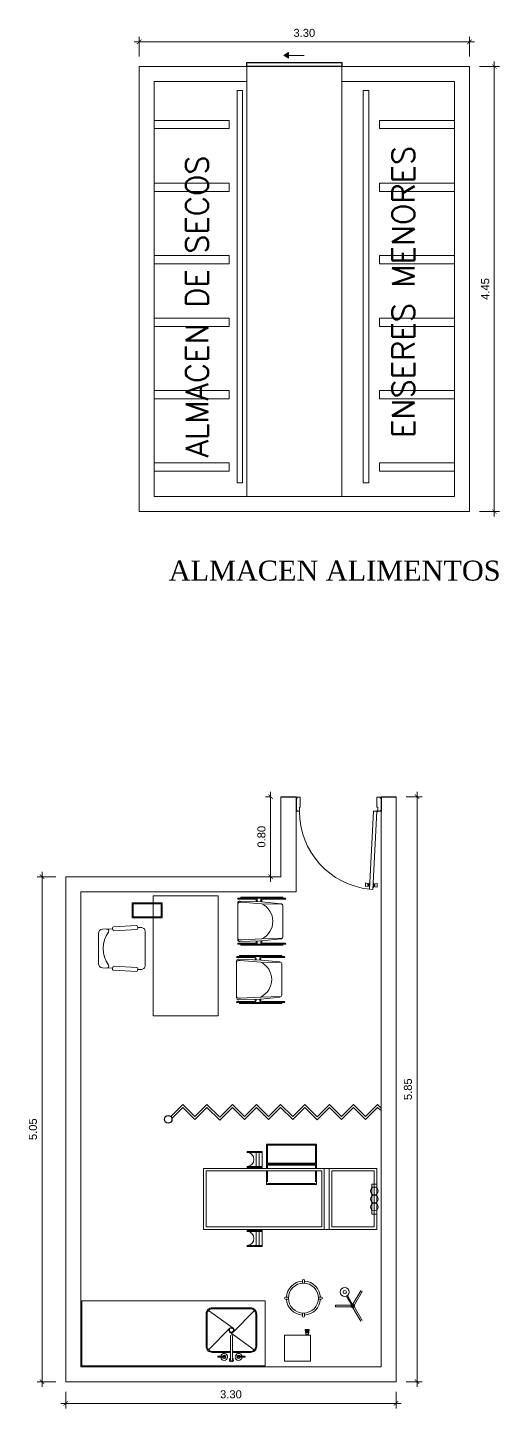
# Model space of a CAD drawing. Header units: metres. Extents: x 250.7 to 272.7, y -162.8 to -110.1.
# Drawn here: x 250.9 to 255.61, y -148.95 to -135.14 of the extents above; entities that cross this region are included whole.
import ezdxf

# ---------------------------------------------------------------- set-up
doc = ezdxf.new("R2010")
doc.units = ezdxf.units.M
doc.header["$MEASUREMENT"] = 0
doc.linetypes.add('HIDDEN', pattern=[0.375, 0.25, -0.125])
for name, color, linetype, lineweight in [('HATCH', 8, 'Continuous', 9), ('MUROS', 2, 'Continuous', 20), ('PROY', 5, 'HIDDEN', 13), ('PUERTAS', 97, 'Continuous', 13), ('TEXT', 7, 'Continuous', 18)]:
    doc.layers.add(name, color=color, linetype=linetype, lineweight=lineweight)
doc.styles.add('TEXTOS', font='romans.shx')
doc.styles.add('UNO', font='arial.ttf')
doc.dimstyles.new('EN 50', dxfattribs={"dimtxt": 0.08, "dimasz": 0.045, "dimexe": 0.05, "dimexo": 0.1, "dimgap": 0.05, "dimtad": 1, "dimlfac": -1, "dimzin": 1, "dimdsep": 46, "dimtxsty": 'UNO', "dimblk": 'ARCHTICK', "dimcen": 0.5, "dimdle": 0.05, "dimclrd": 1, "dimclre": 1, "dimclrt": 7, "dimazin": 0, "dimtm": 1e-09, "dimtfac": 1, "dimtix": 1, "dimtmove": 0, "dimatfit": 0, "dimldrblk": 'ARCHTICK', "dimfxl": 1, "dimtolj": 2, "dimlwd": 13, "dimlwe": 13, "dimarcsym": 0})

# ---------------------------------------------------------------- blocks, each defined once
blk = doc.blocks.new('TARJA')
for p, q in [((-0.014, -0.022), (-0.227, 0.194)), ((0.23, 0.196), (-0.014, 0.018)), ((0.232, -0.198), (0.019, 0.018)), ((0.019, -0.022), (-0.225, -0.2)), ((-0.008, -0.3), (-0.008, -0.06)), ((0.012, -0.3), (0.012, -0.06)), ((-0.134, -0.27), (-0.134, -0.273)), ((-0.134, -0.273), (-0.054, -0.273)), ((-0.127, -0.263), (-0.055, -0.263)), ((0.139, -0.273), (0.058, -0.273)), ((0.132, -0.263), (0.059, -0.263)), ((0.139, -0.27), (0.139, -0.273))]:
    blk.add_line(p, q)
for points in [[(0.012, -0.225), (0.194, -0.225, 0.414214), (0.254, -0.165), (0.254, 0.161, 0.414214), (0.194, 0.221), (-0.19, 0.221, 0.414214), (-0.25, 0.161), (-0.25, -0.165, 0.414214), (-0.19, -0.225), (-0.007, -0.225)], [(0.012, -0.215), (0.194, -0.215, 0.414214), (0.244, -0.165), (0.244, 0.161, 0.414214), (0.194, 0.211), (-0.19, 0.211, 0.414214), (-0.24, 0.161), (-0.24, -0.165, 0.414214), (-0.19, -0.215), (-0.007, -0.215)]]:
    blk.add_lwpolyline(points, format="xyb")
for radius in [0.026, 0.021]:
    blk.add_circle((0.002, -0.002), radius)
for centre, radius, start, end in [((0.002, -0.06), 0.01, 0, 180), ((-0.127, -0.27), 0.00711, 89.9822, 179.9822), ((-0.07, -0.27), 0.0345, 185.2545, 168.7617), ((-0.07, -0.27), 0.0167, 190.9013, 156.3336), ((0.075, -0.27), 0.0345, 11.2383, 354.7455), ((0.075, -0.27), 0.0167, 23.6664, 349.0987), ((0.132, -0.27), 0.00711, 0.0178, 90.0178), ((0.002, -0.3), 0.02, 120, 60), ((0.002, -0.3), 0.01, 180, 0)]:
    blk.add_arc(centre, radius, start, end)
blk = doc.blocks.new('CESTO')
for points in [[(-0.077, 0.159), (0.073, 0.159), (0.073, -0.141), (-0.077, -0.141)], [(-0.067, 0.149), (0.063, 0.149), (0.063, -0.131), (-0.067, -0.131)]]:
    blk.add_lwpolyline(points, close=True)
blk = doc.blocks.new('gkgk')
for p, q in [((-0.037, 0.806), (-0.039, 0.766)), ((-0.015, 0.77), (-0.039, 0.766)), ((-0.013, 0.8), (-0.037, 0.806)), ((-0.035, 0.002), (0.008, 0.83)), ((-0.014, 0.776), (-0.015, 0.77)), ((-0.014, 0.776), (-0.013, 0.794)), ((-0.01, 0.776), (-0.014, 0.776)), ((-0.013, 0.794), (-0.013, 0.8)), ((-0.009, 0.793), (-0.013, 0.794)), ((-0.01, 0.776), (-0.009, 0.793)), ((-0.01, 0.776), (-0.01, 0.773)), ((-0.006, 0.773), (-0.01, 0.773)), ((-0.009, 0.793), (-0.009, 0.796)), ((-0.005, 0.796), (-0.009, 0.796)), ((-0.006, 0.773), (-0.007, 0.77)), ((-0.003, 0.77), (-0.007, 0.77)), ((-0.006, 0.773), (-0.005, 0.796)), ((-0.001, 0.798), (-0.005, 0.799)), ((-0.005, 0.796), (-0.005, 0.799)), ((-0.003, 0.77), (-0.001, 0.798)), ((0.003, 0.758), (-0.003, 0.77)), ((0.006, 0.81), (-0.001, 0.798)), ((0.043, 0.828), (0, 0)), ((0.003, 0.758), (0.006, 0.81)), ((0.005, 0.758), (0.003, 0.758)), ((0.007, 0.81), (0.006, 0.81)), ((0.008, 0.83), (0.043, 0.828)), ((0.04, 0.756), (0.041, 0.756)), ((0.041, 0.756), (0.044, 0.808)), ((0.041, 0.782), (0.041, 0.782)), ((0.041, 0.782), (0.041, 0.782)), ((0.041, 0.756), (0.048, 0.767)), ((0.042, 0.808), (0.044, 0.808)), ((0.044, 0.808), (0.05, 0.796)), ((0.048, 0.767), (0.05, 0.796)), ((0.048, 0.767), (0.052, 0.767)), ((0.05, 0.796), (0.054, 0.796)), ((0.052, 0.77), (0.053, 0.792)), ((0.052, 0.77), (0.056, 0.77)), ((0.052, 0.77), (0.052, 0.767)), ((0.053, 0.792), (0.054, 0.796)), ((0.053, 0.792), (0.057, 0.792)), ((0.056, 0.772), (0.057, 0.79)), ((0.056, 0.772), (0.06, 0.772)), ((0.056, 0.772), (0.056, 0.77)), ((0.057, 0.79), (0.057, 0.792)), ((0.057, 0.79), (0.061, 0.79)), ((0.06, 0.772), (0.061, 0.79)), ((0.06, 0.772), (0.06, 0.766)), ((0.06, 0.766), (0.084, 0.76)), ((0.061, 0.79), (0.062, 0.796)), ((0.062, 0.796), (0.086, 0.799)), ((0.086, 0.799), (0.084, 0.76)), ((-0.07, 0.002), (-0.045, 0.002)), ((-0.07, 0.002), (-0.07, -0.008)), ((-0.045, 0.002), (-0.045, -0.043)), ((-0.035, 0.002), (0, 0)), ((0.785, 0.002), (0.785, -0.043)), ((0.81, 0.002), (0.785, 0.002)), ((0.81, 0.002), (0.81, -0.008)), ((-0.08, -0.008), (-0.08, -0.138)), ((-0.08, -0.008), (-0.07, -0.008)), ((-0.08, -0.138), (-0.07, -0.138)), ((-0.07, -0.138), (-0.07, -0.148)), ((-0.035, -0.043), (-0.045, -0.043)), ((-0.045, -0.073), (-0.045, -0.073)), ((-0.045, -0.073), (-0.045, -0.073)), ((-0.035, -0.043), (-0.035, -0.148)), ((-0.035, -0.148), (-0.035, -0.043)), ((0.775, -0.043), (0.775, -0.148)), ((0.775, -0.148), (0.775, -0.043)), ((0.775, -0.043), (0.785, -0.043)), ((0.785, -0.073), (0.785, -0.073)), ((0.785, -0.073), (0.785, -0.073)), ((0.82, -0.008), (0.81, -0.008)), ((0.82, -0.138), (0.81, -0.138)), ((0.81, -0.138), (0.81, -0.148)), ((0.82, -0.008), (0.82, -0.138)), ((-0.07, -0.148), (-0.035, -0.148)), ((0.81, -0.148), (0.775, -0.148))]:
    blk.add_line(p, q)
at = {"ltscale": 0.25}
blk.add_circle((-0.04, 0.002), 0.005, dxfattribs=at)
blk.add_arc((-0.045, 0.002), 0.83, 360, 83.893)
blk = doc.blocks.new('_ArchTick')
at = {"color": 0, "linetype": 'ByBlock', "const_width": 0.15}
blk.add_lwpolyline([(-0.5, -0.5), (0.5, 0.5)], dxfattribs=at)
blk = doc.blocks.new('*D15')
at = {"color": 1, "lineweight": 13, "transparency": 16777216}
for p, q in [((251.283, -148.784), (251.283, -148.95)), ((254.583, -148.784), (254.583, -148.95)), ((251.233, -148.9), (254.633, -148.9))]:
    blk.add_line(p, q, dxfattribs=at)
at = {"layer": 'Defpoints', "color": 0, "transparency": 16777216}
for p in [(251.283, -148.684), (254.583, -148.684), (254.583, -148.9)]:
    blk.add_point(p, dxfattribs=at)
at = {"color": 1, "lineweight": 13, "transparency": 16777216, "xscale": 0.045, "yscale": 0.045, "zscale": 0.045, "rotation": 180}
blk.add_blockref('_ArchTick', (251.283, -148.9), dxfattribs=at)
at = {"color": 1, "lineweight": 13, "transparency": 16777216, "xscale": 0.045, "yscale": 0.045, "zscale": 0.045}
blk.add_blockref('_ArchTick', (254.583, -148.9), dxfattribs=at)
at = {"color": 7, "transparency": 16777216, "insert": (252.933, -148.81), "char_height": 0.08, "attachment_point": 5, "style": 'UNO'}
blk.add_mtext('\\A2;3.30', dxfattribs=at)
blk = doc.blocks.new('*D16')
at = {"color": 1, "lineweight": 13, "transparency": 16777216}
for p, q in [((251.046, -148.734), (251.046, -143.584)), ((251.183, -143.634), (250.996, -143.634)), ((251.183, -148.684), (250.996, -148.684))]:
    blk.add_line(p, q, dxfattribs=at)
at = {"layer": 'Defpoints', "color": 0, "transparency": 16777216}
for p in [(251.046, -143.634), (251.283, -143.634), (251.283, -148.684)]:
    blk.add_point(p, dxfattribs=at)
at = {"color": 1, "lineweight": 13, "transparency": 16777216, "xscale": 0.045, "yscale": 0.045, "zscale": 0.045}
for p, rotation in [((251.046, -143.634), 90), ((251.046, -148.684), 270)]:
    blk.add_blockref('_ArchTick', p, dxfattribs=dict(at, rotation=rotation))
at = {"color": 7, "transparency": 16777216, "insert": (250.955, -146.159), "char_height": 0.08, "attachment_point": 5, "rotation": 90, "style": 'UNO'}
blk.add_mtext('\\A2;5.05', dxfattribs=at)
blk = doc.blocks.new('*D17')
at = {"color": 1, "lineweight": 13, "transparency": 16777216}
for p, q in [((253.333, -142.834), (253.279, -142.834)), ((253.329, -143.684), (253.329, -142.784)), ((253.333, -143.634), (253.279, -143.634))]:
    blk.add_line(p, q, dxfattribs=at)
at = {"layer": 'Defpoints', "color": 0, "transparency": 16777216}
for p in [(253.329, -142.834), (253.433, -142.834), (253.433, -143.634)]:
    blk.add_point(p, dxfattribs=at)
at = {"color": 1, "lineweight": 13, "transparency": 16777216, "xscale": 0.045, "yscale": 0.045, "zscale": 0.045}
for p, rotation in [((253.329, -142.834), 90), ((253.329, -143.634), 270)]:
    blk.add_blockref('_ArchTick', p, dxfattribs=dict(at, rotation=rotation))
at = {"color": 7, "transparency": 16777216, "insert": (253.238, -143.234), "char_height": 0.08, "attachment_point": 5, "rotation": 90, "style": 'UNO'}
blk.add_mtext('\\A2;0.80', dxfattribs=at)
blk = doc.blocks.new('*D18')
at = {"color": 1, "lineweight": 13, "transparency": 16777216}
for p, q in [((254.683, -142.834), (254.842, -142.834)), ((254.792, -142.784), (254.792, -148.734)), ((254.683, -148.684), (254.842, -148.684))]:
    blk.add_line(p, q, dxfattribs=at)
at = {"layer": 'Defpoints', "color": 0, "transparency": 16777216}
for p in [(254.583, -142.834), (254.583, -148.684), (254.792, -148.684)]:
    blk.add_point(p, dxfattribs=at)
at = {"color": 1, "lineweight": 13, "transparency": 16777216, "xscale": 0.045, "yscale": 0.045, "zscale": 0.045}
for p, rotation in [((254.792, -142.834), 90), ((254.792, -148.684), 270)]:
    blk.add_blockref('_ArchTick', p, dxfattribs=dict(at, rotation=rotation))
at = {"color": 7, "transparency": 16777216, "insert": (254.701, -145.759), "char_height": 0.08, "attachment_point": 5, "rotation": 90, "style": 'UNO'}
blk.add_mtext('\\A2;5.85', dxfattribs=at)
blk = doc.blocks.new('*D40')
at = {"color": 1, "lineweight": 13, "transparency": 16777216}
for p, q in [((251.966, -135.286), (255.366, -135.286)), ((252.016, -135.432), (252.016, -135.236)), ((255.316, -135.432), (255.316, -135.236))]:
    blk.add_line(p, q, dxfattribs=at)
at = {"layer": 'Defpoints', "color": 0, "transparency": 16777216}
for p in [(255.316, -135.286), (252.016, -135.532), (255.316, -135.532)]:
    blk.add_point(p, dxfattribs=at)
at = {"color": 1, "lineweight": 13, "transparency": 16777216, "xscale": 0.045, "yscale": 0.045, "zscale": 0.045, "rotation": 180}
blk.add_blockref('_ArchTick', (252.016, -135.286), dxfattribs=at)
at = {"color": 1, "lineweight": 13, "transparency": 16777216, "xscale": 0.045, "yscale": 0.045, "zscale": 0.045}
blk.add_blockref('_ArchTick', (255.316, -135.286), dxfattribs=at)
at = {"color": 7, "transparency": 16777216, "insert": (253.666, -135.196), "char_height": 0.08, "attachment_point": 5, "style": 'UNO'}
blk.add_mtext('\\A2;3.30', dxfattribs=at)
blk = doc.blocks.new('*D41')
at = {"color": 1, "lineweight": 13, "transparency": 16777216}
for p, q in [((255.416, -135.532), (255.614, -135.532)), ((255.564, -135.482), (255.564, -140.032)), ((255.416, -139.982), (255.614, -139.982))]:
    blk.add_line(p, q, dxfattribs=at)
at = {"layer": 'Defpoints', "color": 0, "transparency": 16777216}
for p in [(255.316, -135.532), (255.316, -139.982), (255.564, -139.982)]:
    blk.add_point(p, dxfattribs=at)
at = {"color": 1, "lineweight": 13, "transparency": 16777216, "xscale": 0.045, "yscale": 0.045, "zscale": 0.045}
for p, rotation in [((255.564, -135.532), 90), ((255.564, -139.982), 270)]:
    blk.add_blockref('_ArchTick', p, dxfattribs=dict(at, rotation=rotation))
at = {"color": 7, "transparency": 16777216, "insert": (255.473, -137.757), "char_height": 0.08, "attachment_point": 5, "rotation": 90, "style": 'UNO'}
blk.add_mtext('\\A2;4.45', dxfattribs=at)

msp = doc.modelspace()

# ---------------------------------------------------------------- hatches: boundary and pattern name
at = {"layer": 'HATCH'}
msp.add_hatch(color=256, dxfattribs=at).paths.add_polyline_path([(253.509, -135.449), (253.509, -135.393), (253.46, -135.421)])

# ---------------------------------------------------------------- linework, layer by layer
for p, q in [((253.091, -135.532), (253.091, -135.492)), ((253.091, -135.492), (254.041, -135.492)), ((254.041, -135.532), (253.091, -135.532)), ((254.041, -135.492), (254.041, -135.532)), ((253.433, -142.834), (253.583, -142.834)), ((253.583, -142.834), (253.583, -142.984)), ((254.433, -142.834), (254.583, -142.834)), ((254.433, -142.834), (254.433, -142.984))]:
    msp.add_line(p, q)
msp.add_circle((252.306, -146.06), 0.038)
for p, q in [((253.509, -135.421), (253.663, -135.421)), ((253.091, -135.682), (253.091, -139.832)), ((254.041, -135.682), (254.041, -139.832)), ((253.013, -143.85), (253.006, -143.85)), ((253.013, -143.86), (253.006, -143.86)), ((253.175, -143.85), (253.013, -143.85)), ((253.175, -143.86), (253.013, -143.86)), ((253.451, -143.84), (253.031, -143.84)), ((253.031, -143.85), (253.031, -143.84)), ((253.254, -143.85), (253.157, -143.85)), ((253.185, -143.883), (253.185, -143.87)), ((253.231, -143.85), (253.195, -143.85)), ((253.195, -143.883), (253.195, -143.87)), ((253.231, -143.85), (253.254, -143.85)), ((253.241, -143.85), (253.231, -143.85)), ((253.231, -143.87), (253.231, -143.884)), ((253.241, -143.85), (253.263, -143.85)), ((253.241, -143.87), (253.241, -143.885)), ((253.241, -143.885), (253.241, -143.87)), ((253.469, -143.85), (253.251, -143.85)), ((253.451, -143.86), (253.251, -143.86)), ((253.251, -143.86), (253.268, -143.86)), ((253.263, -143.85), (253.476, -143.85)), ((253.268, -143.86), (253.451, -143.86)), ((253.451, -143.85), (253.451, -143.84)), ((253.451, -143.86), (253.469, -143.86)), ((253.469, -143.85), (253.476, -143.85)), ((253.469, -143.86), (253.476, -143.86)), ((253.001, -143.905), (253.001, -143.897)), ((253.001, -143.905), (253.001, -143.916)), ((253.001, -144.246), (253.001, -143.91)), ((253.035, -143.89), (253.021, -143.89)), ((253.241, -143.885), (253.023, -143.877)), ((253.035, -143.89), (253.241, -143.905)), ((253.432, -143.904), (253.241, -143.885)), ((253.241, -143.905), (253.446, -143.91)), ((253.451, -144.236), (253.451, -143.924)), ((251.751, -144.144), (251.752, -144.164)), ((251.761, -144.134), (251.991, -144.123)), ((252.001, -144.133), (252.002, -144.153)), ((252.002, -144.143), (252.033, -144.141)), ((251.61, -144.201), (251.61, -144.503)), ((251.651, -144.159), (251.752, -144.154)), ((251.763, -144.174), (251.993, -144.163)), ((252.077, -144.184), (252.077, -144.52)), ((253.001, -144.237), (253.002, -144.237)), ((253.001, -144.255), (253.001, -144.237)), ((253.001, -144.255), (253.001, -144.263)), ((253.031, -144.266), (253.021, -144.266)), ((253.231, -144.275), (253.023, -144.283)), ((253.031, -144.266), (253.041, -144.266)), ((253.041, -144.266), (253.241, -144.255)), ((253.185, -144.277), (253.185, -144.29)), ((253.195, -144.277), (253.195, -144.29)), ((253.231, -144.275), (253.241, -144.275)), ((253.231, -144.275), (253.231, -144.29)), ((253.446, -144.25), (253.241, -144.255)), ((253.241, -144.255), (253.241, -144.255)), ((253.432, -144.256), (253.241, -144.275)), ((253.241, -144.29), (253.241, -144.275)), ((253.241, -144.29), (253.241, -144.275)), ((253.432, -144.256), (253.432, -144.256)), ((253.013, -144.3), (253.006, -144.3)), ((253.013, -144.31), (253.006, -144.31)), ((253.175, -144.3), (253.013, -144.3)), ((253.013, -144.3), (253.175, -144.3)), ((253.013, -144.3), (253.013, -144.3)), ((253.175, -144.31), (253.013, -144.31)), ((253.013, -144.31), (253.013, -144.31)), ((253.031, -144.31), (253.013, -144.31)), ((253.44, -144.422), (253.02, -144.422)), ((253.02, -144.432), (253.02, -144.422)), ((253.031, -144.32), (253.031, -144.31)), ((253.031, -144.32), (253.031, -144.31)), ((253.031, -144.32), (253.031, -144.31)), ((253.031, -144.31), (253.061, -144.31)), ((253.031, -144.32), (253.031, -144.31)), ((253.031, -144.32), (253.031, -144.31)), ((253.451, -144.32), (253.031, -144.32)), ((253.031, -144.32), (253.451, -144.32)), ((253.251, -144.31), (253.175, -144.31)), ((253.195, -144.3), (253.195, -144.3)), ((253.251, -144.3), (253.469, -144.3)), ((253.47, -144.3), (253.251, -144.3)), ((253.251, -144.31), (253.469, -144.31)), ((253.451, -144.31), (253.421, -144.31)), ((253.44, -144.432), (253.44, -144.422)), ((253.451, -144.32), (253.451, -144.31)), ((253.451, -144.32), (253.451, -144.31)), ((253.451, -144.31), (253.469, -144.31)), ((253.451, -144.32), (253.451, -144.31)), ((253.451, -144.32), (253.451, -144.31)), ((253.451, -144.32), (253.451, -144.31)), ((253.469, -144.3), (253.466, -144.3)), ((253.468, -144.31), (253.476, -144.31)), ((253.468, -144.31), (253.469, -144.31)), ((253.47, -144.3), (253.472, -144.3)), ((253.472, -144.3), (253.476, -144.3)), ((251.651, -144.545), (251.752, -144.55)), ((251.751, -144.56), (251.752, -144.54)), ((251.763, -144.53), (251.993, -144.541)), ((252.001, -144.571), (252.002, -144.551)), ((252.002, -144.561), (252.033, -144.562)), ((252.99, -144.487), (252.99, -144.478)), ((252.99, -144.487), (252.99, -144.497)), ((252.99, -144.828), (252.99, -144.492)), ((253.002, -144.432), (252.995, -144.432)), ((253.002, -144.442), (252.995, -144.442)), ((253.164, -144.432), (253.002, -144.432)), ((253.164, -144.442), (253.002, -144.442)), ((253.024, -144.472), (253.01, -144.472)), ((253.23, -144.467), (253.012, -144.458)), ((253.024, -144.472), (253.23, -144.487)), ((253.243, -144.432), (253.146, -144.432)), ((253.174, -144.464), (253.174, -144.452)), ((253.22, -144.432), (253.184, -144.432)), ((253.184, -144.465), (253.184, -144.452)), ((253.22, -144.432), (253.243, -144.432)), ((253.23, -144.432), (253.22, -144.432)), ((253.22, -144.452), (253.22, -144.466)), ((253.23, -144.432), (253.252, -144.432)), ((253.23, -144.452), (253.23, -144.467)), ((253.23, -144.467), (253.23, -144.452)), ((253.421, -144.486), (253.23, -144.467)), ((253.23, -144.487), (253.435, -144.492)), ((253.458, -144.432), (253.24, -144.432)), ((253.44, -144.442), (253.24, -144.442)), ((253.24, -144.442), (253.257, -144.442)), ((253.252, -144.432), (253.466, -144.432)), ((253.257, -144.442), (253.44, -144.442)), ((253.44, -144.442), (253.458, -144.442)), ((253.44, -144.817), (253.44, -144.506)), ((253.458, -144.432), (253.466, -144.432)), ((253.458, -144.442), (253.466, -144.442)), ((251.761, -144.57), (251.991, -144.581)), ((252.99, -144.819), (252.991, -144.819)), ((252.99, -144.837), (252.99, -144.819)), ((252.99, -144.837), (252.99, -144.845)), ((253.03, -144.848), (253.23, -144.837)), ((253.435, -144.831), (253.23, -144.837)), ((253.421, -144.837), (253.23, -144.857)), ((253.23, -144.837), (253.23, -144.837)), ((253.421, -144.837), (253.421, -144.837)), ((253.002, -144.882), (252.995, -144.882)), ((253.002, -144.892), (252.995, -144.892)), ((253.164, -144.882), (253.002, -144.882)), ((253.002, -144.882), (253.164, -144.882)), ((253.002, -144.882), (253.002, -144.882)), ((253.164, -144.892), (253.002, -144.892)), ((253.002, -144.892), (253.002, -144.892)), ((253.02, -144.892), (253.002, -144.892)), ((253.02, -144.848), (253.01, -144.848)), ((253.22, -144.857), (253.012, -144.865)), ((253.02, -144.848), (253.03, -144.848)), ((253.02, -144.902), (253.02, -144.892)), ((253.02, -144.902), (253.02, -144.892)), ((253.02, -144.902), (253.02, -144.892)), ((253.02, -144.892), (253.05, -144.892)), ((253.02, -144.902), (253.02, -144.892)), ((253.02, -144.902), (253.02, -144.892)), ((253.44, -144.902), (253.02, -144.902)), ((253.02, -144.902), (253.44, -144.902)), ((253.24, -144.892), (253.164, -144.892)), ((253.174, -144.859), (253.174, -144.872)), ((253.184, -144.858), (253.184, -144.872)), ((253.184, -144.881), (253.184, -144.882)), ((253.22, -144.857), (253.22, -144.872)), ((253.22, -144.857), (253.23, -144.857)), ((253.23, -144.872), (253.23, -144.857)), ((253.23, -144.872), (253.23, -144.857)), ((253.24, -144.882), (253.458, -144.882)), ((253.459, -144.882), (253.24, -144.882)), ((253.24, -144.892), (253.458, -144.892)), ((253.44, -144.892), (253.41, -144.892)), ((253.44, -144.902), (253.44, -144.892)), ((253.44, -144.902), (253.44, -144.892)), ((253.44, -144.892), (253.458, -144.892)), ((253.44, -144.902), (253.44, -144.892)), ((253.44, -144.902), (253.44, -144.892)), ((253.44, -144.902), (253.44, -144.892)), ((253.458, -144.882), (253.455, -144.882)), ((253.457, -144.892), (253.465, -144.892)), ((253.457, -144.892), (253.458, -144.892)), ((253.459, -144.882), (253.461, -144.882)), ((253.461, -144.882), (253.465, -144.882)), ((253.789, -146.31), (253.289, -146.31)), ((253.289, -146.31), (253.289, -146.552)), ((253.299, -146.32), (253.779, -146.32)), ((253.299, -146.32), (253.299, -146.5)), ((253.779, -146.32), (253.779, -146.5)), ((253.789, -146.55), (253.789, -146.31)), ((253.094, -146.381), (253.244, -146.381)), ((253.094, -146.381), (253.094, -146.391)), ((253.094, -146.391), (253.244, -146.391)), ((253.184, -146.531), (253.184, -146.391)), ((253.214, -146.531), (253.214, -146.391)), ((253.244, -146.541), (253.244, -146.381)), ((252.66, -147.161), (252.66, -146.551)), ((252.66, -146.551), (254.39, -146.551)), ((252.685, -147.136), (252.685, -146.576)), ((252.685, -146.576), (253.84, -146.576)), ((253.094, -146.531), (253.244, -146.531)), ((253.094, -146.531), (253.094, -146.541)), ((253.094, -146.541), (253.244, -146.541)), ((253.289, -146.51), (253.789, -146.51)), ((253.289, -146.71), (253.289, -146.571)), ((253.299, -146.5), (253.779, -146.5)), ((253.299, -146.52), (253.779, -146.52)), ((253.299, -146.52), (253.299, -146.552)), ((253.299, -146.571), (253.299, -146.684)), ((253.779, -146.52), (253.779, -146.55)), ((253.779, -146.571), (253.779, -146.684)), ((253.789, -146.71), (253.789, -146.571)), ((253.84, -146.576), (253.84, -147.136)), ((253.865, -146.551), (253.865, -147.16)), ((253.915, -146.551), (253.915, -147.16)), ((254.365, -146.576), (253.94, -146.576)), ((253.94, -146.576), (253.94, -147.136)), ((254.365, -147.136), (254.365, -146.576)), ((254.39, -146.551), (254.39, -147.161)), ((253.289, -146.71), (253.789, -146.71)), ((253.299, -146.7), (253.779, -146.7)), ((254.341, -146.707), (254.391, -146.707)), ((254.341, -147.007), (254.341, -146.707)), ((254.391, -146.707), (254.391, -147.007)), ((254.391, -147.007), (254.341, -147.007)), ((254.39, -147.161), (252.66, -147.161)), ((253.84, -147.136), (252.685, -147.136)), ((253.094, -147.171), (253.244, -147.171)), ((253.094, -147.181), (253.094, -147.171)), ((253.094, -147.181), (253.244, -147.181)), ((253.184, -147.181), (253.184, -147.321)), ((253.214, -147.181), (253.214, -147.321)), ((253.244, -147.171), (253.244, -147.331)), ((253.94, -147.136), (254.365, -147.136)), ((253.094, -147.321), (253.244, -147.321)), ((253.094, -147.331), (253.094, -147.321)), ((253.094, -147.331), (253.244, -147.331)), ((253.647, -147.668), (253.647, -147.698)), ((253.667, -147.698), (253.667, -147.668)), ((253.507, -147.838), (253.477, -147.838)), ((253.477, -147.858), (253.507, -147.858)), ((253.807, -147.838), (253.837, -147.838)), ((253.837, -147.858), (253.807, -147.858)), ((254.146, -147.929), (254.088, -147.828)), ((254.155, -147.924), (254.096, -147.823)), ((254.152, -147.907), (254.229, -147.774)), ((254.166, -147.915), (254.243, -147.782)), ((254.243, -147.782), (254.229, -147.774)), ((253.647, -148.028), (253.647, -147.998)), ((253.667, -147.998), (253.667, -148.028)), ((253.979, -147.919), (253.979, -147.935)), ((253.979, -147.919), (254.133, -147.919)), ((253.979, -147.935), (254.133, -147.935)), ((254.133, -147.919), (254.138, -147.916)), ((254.133, -147.919), (254.133, -147.935)), ((254.152, -147.946), (254.133, -147.935)), ((254.147, -147.91), (254.152, -147.907)), ((254.166, -147.915), (254.152, -147.907)), ((254.166, -147.938), (254.152, -147.946)), ((254.152, -147.946), (254.229, -148.079)), ((254.166, -147.915), (254.166, -147.938)), ((254.166, -147.938), (254.243, -148.071)), ((253.467, -148.219), (253.696, -148.219)), ((253.675, -148.163), (253.716, -148.163)), ((253.675, -148.168), (253.715, -148.168)), ((253.676, -148.173), (253.714, -148.173)), ((253.677, -148.178), (253.713, -148.178)), ((253.678, -148.183), (253.712, -148.183)), ((253.679, -148.188), (253.711, -148.188)), ((253.68, -148.193), (253.71, -148.193)), ((253.693, -148.209), (253.693, -148.219)), ((253.698, -148.209), (253.698, -148.219))]:
    msp.add_line(p, q, dxfattribs=at)
for points in [[(253.509, -135.393), (253.46, -135.421), (253.509, -135.449)], [(253.049, -135.773), (253.049, -139.696), (252.994, -139.696), (252.994, -135.773)], [(254.255, -135.773), (254.255, -139.696), (254.31, -139.696), (254.31, -135.773)], [(252.915, -136.071), (252.915, -136.153), (252.166, -136.153), (252.166, -136.071)], [(254.416, -136.071), (254.416, -136.153), (255.166, -136.153), (255.166, -136.071)], [(252.915, -136.698), (252.915, -136.781), (252.166, -136.781), (252.166, -136.698)], [(254.416, -136.698), (254.416, -136.781), (255.166, -136.781), (255.166, -136.698)], [(252.915, -137.421), (252.915, -137.504), (252.166, -137.504), (252.166, -137.421)], [(254.416, -137.421), (254.416, -137.504), (255.166, -137.504), (255.166, -137.421)], [(252.915, -138.049), (252.915, -138.132), (252.166, -138.132), (252.166, -138.049)], [(254.416, -138.049), (254.416, -138.132), (255.166, -138.132), (255.166, -138.049)], [(252.915, -138.772), (252.915, -138.854), (252.166, -138.854), (252.166, -138.772)], [(254.416, -138.772), (254.416, -138.854), (255.166, -138.854), (255.166, -138.772)], [(252.915, -139.494), (252.915, -139.577), (252.166, -139.577), (252.166, -139.494)], [(254.416, -139.494), (254.416, -139.577), (255.166, -139.577), (255.166, -139.494)], [(252.157, -145.025), (252.157, -143.824), (252.807, -143.824), (252.807, -145.025)], [(253.274, -147.874), (253.274, -148.524), (251.442, -148.524), (251.442, -147.874)], [(253.467, -148.479), (253.467, -148.219), (253.727, -148.219), (253.727, -148.479)]]:
    msp.add_lwpolyline(points, close=True, dxfattribs=at)
msp.add_lwpolyline([(253.708, -148.205), (253.716, -148.166, 0.487928), (253.711, -148.16), (253.679, -148.16, 0.487928), (253.675, -148.166), (253.682, -148.205, 0.344151), (253.687, -148.209), (253.703, -148.209, 0.344151)], format="xyb", close=True, dxfattribs=at)
for centre, radius in [((253.006, -143.855), 0.005), ((253.476, -143.855), 0.005), ((253.006, -144.305), 0.005), ((253.476, -144.305), 0.005), ((252.995, -144.437), 0.005), ((253.465, -144.437), 0.005), ((252.995, -144.887), 0.005), ((253.465, -144.887), 0.005), ((254.365, -146.776), 0.0393), ((254.365, -146.856), 0.0393), ((254.365, -146.936), 0.0393), ((253.657, -147.848), 0.15), ((254.07, -147.787), 0.0448), ((254.07, -147.787), 0.016)]:
    msp.add_circle(centre, radius, dxfattribs=at)
for centre, radius, start, end in [((253.175, -143.87), 0.02, 0, 90), ((253.175, -143.87), 0.01, 0, 90), ((253.251, -143.87), 0.02, 90, 180), ((253.251, -143.87), 0.01, 90, 180), ((253.021, -143.897), 0.02, 85.2364, 180), ((253.021, -143.91), 0.02, 90, 180), ((253.157, -144.08), 0.194, 295.6954, 64.3046), ((253.431, -143.924), 0.02, 0, 87.2737), ((251.761, -144.144), 0.01, 92.6026, 182.6026), ((251.991, -144.133), 0.01, 2.6026, 92.6026), ((252.035, -144.184), 0.0425, 0, 92.6026), ((251.652, -144.201), 0.0425, 92.6026, 180), ((251.927, -144.352), 0.272, 142.675, 217.2182), ((251.693, -144.177), 0.02, 330.1097, 95.8735), ((251.762, -144.164), 0.01, 182.6026, 272.6026), ((251.992, -144.153), 0.01, 272.6026, 2.6026), ((253.021, -144.246), 0.02, 180, 270), ((253.021, -144.263), 0.02, 180, 274.7636), ((253.431, -144.236), 0.02, 272.7263, 0), ((253.175, -144.29), 0.02, 270, 0), ((253.175, -144.29), 0.01, 270, 0), ((253.251, -144.29), 0.02, 180, 270), ((253.251, -144.29), 0.01, 180, 270), ((253.251, -144.29), 0.01, 180, 270), ((251.652, -144.503), 0.0425, 180, 267.3974), ((251.693, -144.527), 0.02, 264.1265, 29.8903), ((251.761, -144.56), 0.01, 177.3974, 267.3974), ((251.762, -144.54), 0.01, 87.3974, 177.3974), ((251.992, -144.551), 0.01, 357.3974, 87.3974), ((252.035, -144.52), 0.0425, 267.3974, 0), ((253.01, -144.478), 0.02, 85.2364, 180), ((253.01, -144.492), 0.02, 90, 180), ((253.164, -144.452), 0.02, 0, 90), ((253.164, -144.452), 0.01, 0, 90), ((253.24, -144.452), 0.02, 90, 180), ((253.24, -144.452), 0.01, 90, 180), ((253.146, -144.662), 0.194, 295.6954, 64.3046), ((253.42, -144.506), 0.02, 0, 87.2737), ((251.991, -144.571), 0.01, 267.3974, 357.3974), ((253.01, -144.828), 0.02, 180, 270), ((253.42, -144.817), 0.02, 272.7263, 0), ((253.01, -144.845), 0.02, 180, 274.7636), ((253.164, -144.872), 0.02, 270, 0), ((253.164, -144.872), 0.01, 270, 0), ((253.24, -144.872), 0.02, 180, 270), ((253.24, -144.872), 0.01, 180, 270), ((253.24, -144.872), 0.01, 180, 270), ((253.093, -146.461), 0.07, 270.1612, 89.8388), ((253.093, -147.251), 0.07, 270.1612, 89.8388), ((253.657, -147.848), 0.17, 93.3723, 176.6277), ((253.657, -147.668), 0.01, 0, 180), ((253.657, -147.848), 0.17, 3.3723, 86.6277), ((253.477, -147.848), 0.01, 90, 270), ((253.657, -147.848), 0.17, 183.3723, 266.6277), ((253.657, -147.848), 0.17, 273.3723, 356.6277), ((253.837, -147.848), 0.01, 270, 90), ((254.15, -147.927), 0.0096, 152.231, 87.769), ((254.15, -147.927), 0.00512, 210, 30), ((253.657, -148.028), 0.01, 180, 0)]:
    msp.add_arc(centre, radius, start, end, dxfattribs=at)
at = {"layer": 'MUROS'}
for p, q in [((252.016, -135.532), (252.016, -139.982)), ((252.016, -135.532), (253.091, -135.532)), ((253.091, -135.532), (253.091, -135.682)), ((255.316, -135.532), (254.041, -135.532)), ((254.041, -135.532), (254.041, -135.682)), ((255.316, -139.982), (255.316, -135.532)), ((252.166, -135.682), (252.166, -139.832)), ((252.166, -135.682), (253.091, -135.682)), ((255.166, -135.682), (254.041, -135.682)), ((255.166, -139.832), (255.166, -135.682)), ((252.166, -139.832), (255.166, -139.832)), ((252.016, -139.982), (255.316, -139.982)), ((253.433, -142.834), (253.433, -143.634)), ((253.583, -142.834), (253.583, -143.784)), ((254.433, -148.534), (254.433, -142.834)), ((254.583, -148.684), (254.583, -142.834)), ((251.283, -143.634), (253.433, -143.634)), ((251.283, -148.684), (251.283, -143.634)), ((251.433, -143.784), (253.583, -143.784)), ((251.433, -148.534), (251.433, -143.784)), ((251.433, -148.534), (254.433, -148.534)), ((251.283, -148.684), (254.583, -148.684))]:
    msp.add_line(p, q, dxfattribs=at)
at = {"layer": 'PROY', "ltscale": 0.8}
for p, q in [((252.332, -146.033), (252.453, -145.912)), ((252.343, -146.051), (252.453, -145.941)), ((252.573, -146.033), (252.453, -145.912)), ((252.573, -146.061), (252.453, -145.941)), ((252.573, -146.033), (252.693, -145.912)), ((252.573, -146.061), (252.693, -145.941)), ((252.821, -146.04), (252.693, -145.912)), ((252.821, -146.068), (252.693, -145.941)), ((252.821, -146.04), (252.949, -145.912)), ((252.821, -146.068), (252.949, -145.941)), ((253.069, -146.033), (252.949, -145.912)), ((253.069, -146.061), (252.949, -145.941)), ((253.069, -146.033), (253.189, -145.912)), ((253.069, -146.061), (253.189, -145.941)), ((253.309, -146.033), (253.189, -145.912)), ((253.309, -146.061), (253.189, -145.941)), ((253.309, -146.033), (253.429, -145.912)), ((253.309, -146.061), (253.429, -145.941)), ((253.55, -146.033), (253.429, -145.912)), ((253.55, -146.061), (253.429, -145.941)), ((253.55, -146.033), (253.67, -145.912)), ((253.55, -146.061), (253.67, -145.941)), ((253.793, -146.035), (253.67, -145.912)), ((253.793, -146.064), (253.67, -145.941)), ((253.793, -146.035), (253.916, -145.912)), ((253.793, -146.064), (253.916, -145.941)), ((254.036, -146.033), (253.916, -145.912)), ((254.036, -146.061), (253.916, -145.941)), ((254.036, -146.033), (254.156, -145.912)), ((254.036, -146.061), (254.156, -145.941)), ((254.276, -146.033), (254.156, -145.912)), ((254.276, -146.061), (254.156, -145.941)), ((254.276, -146.033), (254.396, -145.912)), ((254.276, -146.061), (254.396, -145.941)), ((254.433, -145.949), (254.396, -145.912)), ((254.426, -145.97), (254.396, -145.941))]:
    msp.add_line(p, q, dxfattribs=at)

# ---------------------------------------------------------------- block references
at = {"layer": 'HATCH', "xscale": -1, "rotation": 270}
msp.add_blockref('CESTO', (252.087, -143.969), dxfattribs=at)
at = {"layer": 'HATCH', "xscale": -1}
msp.add_blockref('TARJA', (252.94, -148.166), dxfattribs=at)
at = {"layer": 'PUERTAS', "xscale": 0.9444444444445139, "yscale": 0.9444444444445139, "zscale": 0.9444444444445139, "rotation": 180.0000000002858}
msp.add_blockref('gkgk', (254.358, -142.978), dxfattribs=at)

# ---------------------------------------------------------------- texts
at = {"insert": (252.312, -140.473), "char_height": 0.2, "width": 3.80694, "attachment_point": 1}
msp.add_mtext('{\\fTimes New Roman|b0|i0|c0|p18;\\C2;ALMACEN ALIMENTOS}', dxfattribs=at)
at = {"layer": 'TEXT', "style": 'TEXTOS'}
for s, p in [('ENSERES MENORES', (254.767, -139.247)), ('ALMACEN DE SECOS', (252.707, -139.44))]:
    msp.add_text(s, height=0.225, rotation=90, dxfattribs=at).set_placement(p)

# ---------------------------------------------------------------- dimensions: what is measured, and where the dimension line sits
for base, p1, p2, picture, middle in [((255.316, -135.286), (252.016, -135.532), (255.316, -135.532), '*D40', (253.666, -135.196)), ((254.583, -148.9), (251.283, -148.684), (254.583, -148.684), '*D15', (252.933, -148.81))]:
    dim = msp.add_linear_dim(base=base, p1=p1, p2=p2, dimstyle='EN 50')
    dim.commit()
    dim.dimension.update_dxf_attribs({"geometry": picture, "text_midpoint": middle})
for base, p1, p2, picture, middle in [((255.564, -139.982), (255.316, -135.532), (255.316, -139.982), '*D41', (255.473, -137.757)), ((253.329, -142.834), (253.433, -143.634), (253.433, -142.834), '*D17', (253.238, -143.234)), ((254.792, -148.684), (254.583, -142.834), (254.583, -148.684), '*D18', (254.701, -145.759)), ((251.046, -143.634), (251.283, -148.684), (251.283, -143.634), '*D16', (250.955, -146.159))]:
    dim = msp.add_linear_dim(base=base, p1=p1, p2=p2, angle=90, dimstyle='EN 50')
    dim.commit()
    dim.dimension.update_dxf_attribs({"geometry": picture, "text_midpoint": middle})

doc.saveas('drawing.dxf')
